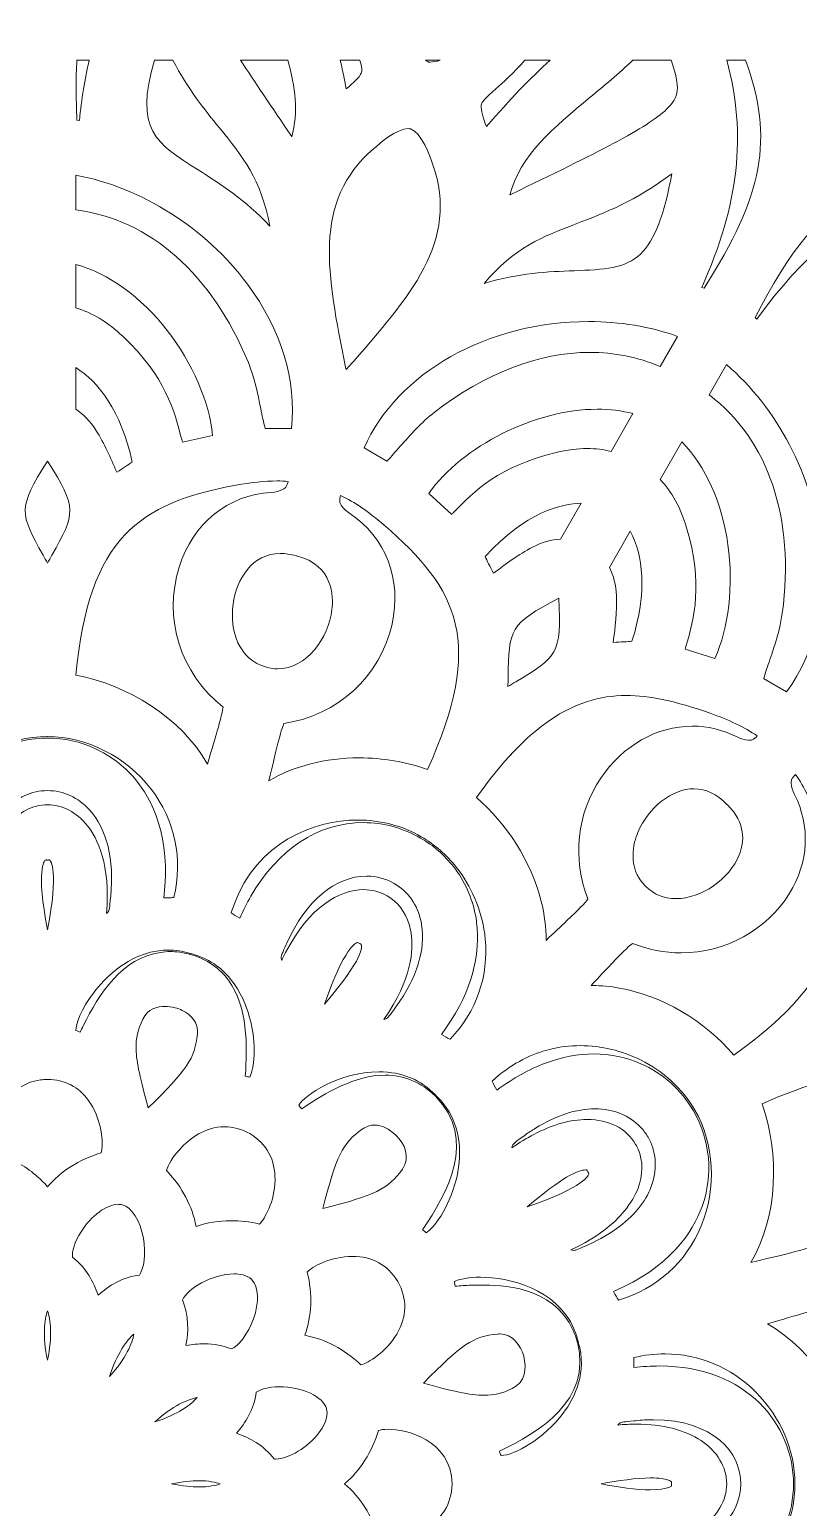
# Model space of a CAD drawing. Extents: x 80 to 1066, y -1043 to 43.
# Drawn here: x 906.6 to 986, y -303 to -150.4 of the extents above; entities that cross this region are included whole.
import ezdxf

# ---------------------------------------------------------------- set-up
doc = ezdxf.new("R2010")
doc.units = 0
doc.header["$MEASUREMENT"] = 0
doc.layers.add('Layer 1', color=7, linetype='Continuous', lineweight=0)

msp = doc.modelspace()

# ---------------------------------------------------------------- linework, layer by layer
at = {"layer": 'Layer 1'}
for points, knots in [([(1037.64, -94), (1037.64, -94), (1037.41, -92.59), (1037.41, -92.59), (1037.41, -92.59), (1036.56, -87.61), (1036.56, -87.61), (1036.56, -87.61), (1036.43, -86.88), (1036.43, -86.88), (1036.43, -86.88), (1035.02, -78.65), (1035.02, -78.65), (1035.02, -78.65), (1034.97, -78.35), (1034.97, -78.35), (1034.97, -78.35), (1034.37, -74.86), (1034.37, -74.86), (1034.37, -74.86), (1034.1, -73.29), (1034.1, -73.29), (1034.1, -73.29), (1034.1, -73.27), (1034.1, -73.27), (1034.1, -73.27), (1033.83, -71.7), (1033.83, -71.7), (1033.83, -71.7), (1031.07, -55.62), (1031.07, -55.62), (1031.07, -55.62), (938.54, -55.62), (938.54, -55.62), (931.26, -50.6), (929.44, -44.43), (929, -41.81), (928.95, -41.4), (928.9, -41.01), (928.85, -40.61), (928.85, -40.61), (928.85, -40.55), (928.85, -40.55), (928.7, -39.42), (928.54, -38.15), (928.68, -36.99), (929.2, -33.3), (930.32, -29.68), (932.12, -25.92), (932.89, -24.28), (933.68, -22.65), (934.46, -21.02), (935.26, -19.36), (936.06, -17.71), (936.85, -16.04), (943.64, -1.61), (944.02, 12.25), (937.97, 25.18), (934.38, 32.86), (928.56, 38.44), (920.67, 41.76), (920.67, 41.76), (918.1, 42.84), (918.1, 42.84), (918.1, 42.84), (918.14, 40.05), (918.14, 40.05), (918.16, 38.49), (919.03, 37.7), (919.5, 37.26), (919.56, 37.21), (919.62, 37.16), (919.67, 37.11), (929.55, 25.75), (932.25, 13), (927.93, -1.88), (926.79, -5.8), (925, -9.62), (923.29, -13.3), (922.3, -15.41), (921.28, -17.59), (920.37, -19.8), (917.8, -26.07), (915.23, -34.44), (918.1, -43.57), (919.66, -48.57), (922.19, -52.61), (925.63, -55.62), (925.63, -55.62), (891.38, -55.62), (891.38, -55.62), (891.38, -55.62), (890.22, -54.89), (890.22, -54.89), (890.17, -54.85), (890.12, -54.83), (890.07, -54.79), (889.67, -54.32), (889.17, -53.85), (888.48, -53.55), (881.42, -46.8), (879.8, -38.92), (883.53, -29.47), (884.24, -27.68), (884.9, -26.15), (885.55, -24.77), (886.2, -23.4), (886.86, -22.05), (887.54, -20.68), (889.59, -16.54), (891.7, -12.25), (893.01, -7.64), (897.39, 7.87), (895, 21.48), (885.89, 32.8), (882.56, 36.94), (878.42, 39.86), (872.87, 41.97), (872.87, 41.97), (870.86, 39.06), (870.86, 39.06), (873.72, 35.81), (875.98, 33.01), (877.75, 29.87), (884.21, 18.45), (884.48, 6.04), (878.57, -8.07), (877.77, -10), (876.87, -11.95), (875.99, -13.84), (873.82, -18.53), (871.58, -23.39), (870.43, -28.69), (868.13, -39.13), (871.24, -49.1), (878.6, -55.62), (878.6, -55.62), (779.85, -55.62), (779.85, -55.62), (779.85, -55.62), (776.82, -71.69), (776.82, -71.69), (776.82, -71.69), (776.53, -73.26), (776.53, -73.26), (776.53, -73.26), (776.52, -73.28), (776.52, -73.28), (776.52, -73.28), (776.23, -74.86), (776.23, -74.86), (776.23, -74.86), (775.47, -78.89), (775.47, -78.89), (775.47, -78.89), (775.31, -79.73), (775.31, -79.73), (775.31, -79.73), (775.17, -80.46), (775.17, -80.46), (775.17, -80.46), (775.14, -80.6), (775.14, -80.6), (775.14, -80.6), (774, -86.68), (774, -86.68), (774, -86.68), (773.71, -88.25), (773.71, -88.25), (773.71, -88.25), (773.03, -91.84), (773.03, -91.84), (773.03, -91.84), (772.73, -93.41), (772.73, -93.41), (772.73, -93.41), (772.73, -93.43), (772.73, -93.43), (772.73, -93.43), (772.62, -94), (772.62, -94), (772.62, -94), (744.87, -94), (744.87, -94), (744.87, -94), (744.87, -153.55), (744.87, -153.55), (744.87, -153.55), (770.08, -153.55), (770.08, -153.55), (770.08, -153.55), (782.66, -292.7), (782.66, -292.7), (782.66, -292.7), (788.84, -361.13), (788.84, -361.13), (788.84, -361.13), (799.67, -480.93), (799.67, -480.93), (799.67, -480.93), (1009.41, -480.93), (1009.41, -480.93), (1009.41, -480.93), (1020.46, -361.13), (1020.46, -361.13), (1020.46, -361.13), (1020.47, -361.13), (1020.47, -361.13), (1020.47, -361.13), (1029.65, -261.88), (1029.65, -261.88), (1029.65, -261.88), (1031.75, -239.09), (1031.75, -239.09), (1031.75, -239.09), (1039.64, -153.55), (1039.64, -153.55), (1039.64, -153.55), (1065.95, -153.55), (1065.95, -153.55), (1065.95, -153.55), (1065.95, -94), (1065.95, -94), (1065.95, -94), (1037.64, -94), (1037.64, -94)], [0, 0, 0, 0, 1, 1, 1, 2, 2, 2, 3, 3, 3, 4, 4, 4, 5, 5, 5, 6, 6, 6, 7, 7, 7, 8, 8, 8, 9, 9, 9, 10, 10, 10, 11, 11, 11, 12, 12, 12, 13, 13, 13, 14, 14, 14, 15, 15, 15, 16, 16, 16, 17, 17, 17, 18, 18, 18, 19, 19, 19, 20, 20, 20, 21, 21, 21, 22, 22, 22, 23, 23, 23, 24, 24, 24, 25, 25, 25, 26, 26, 26, 27, 27, 27, 28, 28, 28, 29, 29, 29, 30, 30, 30, 31, 31, 31, 32, 32, 32, 33, 33, 33, 34, 34, 34, 35, 35, 35, 36, 36, 36, 37, 37, 37, 38, 38, 38, 39, 39, 39, 40, 40, 40, 41, 41, 41, 42, 42, 42, 43, 43, 43, 44, 44, 44, 45, 45, 45, 46, 46, 46, 47, 47, 47, 48, 48, 48, 49, 49, 49, 50, 50, 50, 51, 51, 51, 52, 52, 52, 53, 53, 53, 54, 54, 54, 55, 55, 55, 56, 56, 56, 57, 57, 57, 58, 58, 58, 59, 59, 59, 60, 60, 60, 61, 61, 61, 62, 62, 62, 63, 63, 63, 64, 64, 64, 65, 65, 65, 66, 66, 66, 67, 67, 67, 68, 68, 68, 69, 69, 69, 70, 70, 70, 71, 71, 71, 72, 72, 72, 73, 73, 73, 74, 74, 74, 75, 75, 75, 75]), ([(911.53, -153.55), (911.53, -153.55), (912.8, -153.55), (912.8, -153.55), (912.34, -155.49), (912.01, -157.55), (911.79, -159.79), (911.79, -159.79), (911.54, -159.73), (911.54, -159.73), (911.43, -157.37), (911.42, -155.36), (911.53, -153.55)], [0, 0, 0, 0, 1, 1, 1, 2, 2, 2, 3, 3, 3, 4, 4, 4, 4]), ([(926.25, -160.54), (928.61, -163.44), (930.6, -165.88), (931.44, -170.68), (928.93, -167.96), (926.3, -166.31), (924.06, -164.89), (919.71, -162.15), (917.42, -160.71), (919.54, -153.55), (919.54, -153.55), (921.45, -153.55), (921.45, -153.55), (923, -156.54), (924.72, -158.66), (926.25, -160.54)], [0, 0, 0, 0, 1, 1, 1, 2, 2, 2, 3, 3, 3, 4, 4, 4, 5, 5, 5, 5]), ([(933.31, -153.55), (934.11, -156.35), (934.43, -158.88), (933.72, -161.45), (933.72, -161.45), (933.71, -161.43), (933.71, -161.43), (931.63, -158.36), (929.86, -155.74), (928.44, -153.55), (928.44, -153.55), (933.31, -153.55), (933.31, -153.55)], [0, 0, 0, 0, 1, 1, 1, 2, 2, 2, 3, 3, 3, 4, 4, 4, 4]), ([(940.75, -153.55), (940.97, -154.25), (941.01, -154.61), (940.89, -154.9), (940.69, -155.34), (940.08, -155.92), (939.34, -156.51), (939.15, -155.51), (938.95, -154.52), (938.73, -153.55), (938.73, -153.55), (940.75, -153.55), (940.75, -153.55)], [0, 0, 0, 0, 1, 1, 1, 2, 2, 2, 3, 3, 3, 4, 4, 4, 4]), ([(948.02, -153.74), (947.96, -153.74), (947.9, -153.74), (947.85, -153.74), (947.74, -153.69), (947.64, -153.63), (947.54, -153.55), (947.54, -153.55), (949.04, -153.55), (949.04, -153.55), (948.67, -153.68), (948.33, -153.74), (948.02, -153.74)], [0, 0, 0, 0, 1, 1, 1, 2, 2, 2, 3, 3, 3, 4, 4, 4, 4]), ([(953.83, -160.4), (953.48, -159.51), (953.24, -158.71), (953.29, -158.22), (953.34, -157.8), (953.72, -157.44), (954.78, -156.52), (955.57, -155.82), (956.62, -154.91), (957.8, -153.55), (957.8, -153.55), (960.39, -153.55), (960.39, -153.55), (958.43, -155.36), (956.26, -157.56), (953.83, -160.4)], [0, 0, 0, 0, 1, 1, 1, 2, 2, 2, 3, 3, 3, 4, 4, 4, 5, 5, 5, 5]), ([(972.43, -158.61), (970.36, -160.6), (965.36, -163.04), (956.28, -167.45), (956.28, -167.45), (956.24, -167.47), (956.24, -167.47), (957.33, -163.32), (960.72, -160.53), (964.55, -157.37), (966, -156.18), (967.5, -154.93), (968.95, -153.55), (968.95, -153.55), (972.89, -153.55), (972.89, -153.55), (973.89, -156.43), (973.75, -157.34), (972.43, -158.61)], [0, 0, 0, 0, 1, 1, 1, 2, 2, 2, 3, 3, 3, 4, 4, 4, 5, 5, 5, 6, 6, 6, 6]), ([(976.29, -177.08), (976.29, -177.08), (976.05, -177.01), (976.05, -177.01), (979.9, -168.48), (980.71, -161.27), (978.65, -153.55), (978.65, -153.55), (980.59, -153.55), (980.59, -153.55), (983.51, -161.7), (982.44, -167.49), (976.29, -177.08)], [0, 0, 0, 0, 1, 1, 1, 2, 2, 2, 3, 3, 3, 4, 4, 4, 4]), ([(939.52, -185.3), (939.46, -185.37), (939.4, -185.44), (939.33, -185.51), (939.32, -185.42), (939.29, -185.33), (939.28, -185.25), (937.35, -175.69), (935.83, -168.15), (942.16, -162.7), (942.82, -162.13), (944.57, -160.62), (945.74, -160.62), (945.84, -160.62), (945.93, -160.64), (945.98, -160.65), (947.1, -160.96), (948, -163.5), (948.29, -164.34), (951.05, -172.23), (945.96, -177.99), (939.52, -185.3)], [0, 0, 0, 0, 1, 1, 1, 2, 2, 2, 3, 3, 3, 4, 4, 4, 5, 5, 5, 6, 6, 6, 7, 7, 7, 7]), ([(1032.23, -164.86), (1032.23, -164.86), (1032.13, -164.86), (1032.13, -164.86), (1032.09, -164.86), (1032.06, -164.85), (1032.03, -164.85), (1032.03, -164.85), (1030.09, -164.8), (1030.09, -164.8), (1025.9, -164.7), (1021.94, -164.59), (1018.37, -164.59), (1001.34, -164.59), (991.3, -166.99), (981.75, -180.3), (981.75, -180.3), (981.57, -180.13), (981.57, -180.13), (988.65, -166.35), (994.22, -163.7), (1014.56, -163.7), (1019.02, -163.7), (1024.18, -163.83), (1030.15, -163.97), (1030.15, -163.97), (1032.21, -164.02), (1032.21, -164.02), (1032.21, -164.02), (1032.31, -164.03), (1032.31, -164.03), (1032.31, -164.03), (1032.23, -164.86), (1032.23, -164.86)], [0, 0, 0, 0, 1, 1, 1, 2, 2, 2, 3, 3, 3, 4, 4, 4, 5, 5, 5, 6, 6, 6, 7, 7, 7, 8, 8, 8, 9, 9, 9, 10, 10, 10, 11, 11, 11, 11]), ([(929.15, -176.69), (932.65, -181.42), (934.23, -186.66), (933.69, -191.58), (933.69, -191.58), (930.96, -191.58), (930.96, -191.58), (930.96, -191.58), (930.96, -191.57), (930.96, -191.56), (930.79, -190.91), (930.66, -190.26), (930.52, -189.55), (930.21, -187.98), (929.88, -186.35), (929.24, -184.79), (925.49, -175.63), (919.05, -169.96), (911.41, -169.01), (911.41, -169.01), (911.41, -165.42), (911.41, -165.42), (918.18, -166.68), (924.84, -170.88), (929.15, -176.69)], [0, 0, 0, 0, 1, 1, 1, 2, 2, 2, 3, 3, 3, 4, 4, 4, 5, 5, 5, 6, 6, 6, 7, 7, 7, 8, 8, 8, 8]), ([(972.96, -165.27), (972.23, -169.48), (971.18, -172.15), (969.75, -173.55), (968.16, -175.09), (965.94, -175.18), (962.87, -175.29), (960.22, -175.4), (957.13, -175.52), (953.59, -176.61), (956.71, -172.88), (959.65, -171.76), (963.14, -170.43), (966.04, -169.32), (969.24, -168.1), (972.96, -165.27)], [0, 0, 0, 0, 1, 1, 1, 2, 2, 2, 3, 3, 3, 4, 4, 4, 5, 5, 5, 5]), ([(911.41, -179.13), (911.41, -179.13), (911.41, -174.64), (911.41, -174.64), (914.79, -175.58), (918.15, -177.99), (920.86, -181.46), (923.47, -184.82), (925.2, -188.85), (925.55, -192.31), (925.55, -192.31), (922.42, -193), (922.42, -193), (922.4, -192.91), (922.38, -192.83), (922.35, -192.74), (921.59, -189.72), (920.71, -186.29), (916.27, -182.07), (914.71, -180.59), (913.11, -179.62), (911.41, -179.13)], [0, 0, 0, 0, 1, 1, 1, 2, 2, 2, 3, 3, 3, 4, 4, 4, 5, 5, 5, 6, 6, 6, 7, 7, 7, 7]), ([(964.39, -180.54), (967.59, -180.54), (970.72, -181.07), (973.56, -182.08), (973.56, -182.08), (971.76, -185.18), (971.76, -185.18), (969.47, -184.22), (967.03, -183.73), (964.47, -183.73), (959.23, -183.73), (953.68, -185.87), (948.44, -189.93), (947.09, -190.97), (945.99, -192.22), (944.92, -193.43), (944.46, -193.96), (944.02, -194.47), (943.57, -194.94), (943.56, -194.95), (943.55, -194.95), (943.55, -194.96), (943.55, -194.96), (941.19, -193.59), (941.19, -193.59), (944.6, -185.85), (953.92, -180.54), (964.39, -180.54)], [0, 0, 0, 0, 1, 1, 1, 2, 2, 2, 3, 3, 3, 4, 4, 4, 5, 5, 5, 6, 6, 6, 7, 7, 7, 8, 8, 8, 9, 9, 9, 9]), ([(917.25, -195.05), (916.89, -195.31), (916.31, -195.67), (915.64, -196.11), (915.02, -194.65), (914.38, -193.15), (913.5, -191.77), (912.92, -190.85), (912.21, -190.12), (911.41, -189.59), (911.41, -189.59), (911.41, -185.3), (911.41, -185.3), (913.74, -186.72), (916.11, -189.79), (917.25, -195.05)], [0, 0, 0, 0, 1, 1, 1, 2, 2, 2, 3, 3, 3, 4, 4, 4, 5, 5, 5, 5]), ([(988.33, -203.63), (989, -209.46), (987.75, -214.78), (984.82, -218.78), (984.82, -218.78), (982.45, -217.42), (982.45, -217.42), (982.46, -217.41), (982.46, -217.41), (982.46, -217.4), (982.65, -216.76), (982.86, -216.13), (983.09, -215.46), (983.61, -213.93), (984.14, -212.35), (984.37, -210.67), (985.69, -200.87), (982.95, -192.75), (976.81, -188.1), (976.81, -188.1), (978.61, -184.99), (978.61, -184.99), (983.84, -189.46), (987.51, -196.44), (988.33, -203.63)], [0, 0, 0, 0, 1, 1, 1, 2, 2, 2, 3, 3, 3, 4, 4, 4, 5, 5, 5, 6, 6, 6, 7, 7, 7, 8, 8, 8, 8]), ([(961.03, -194.07), (955.08, -195.5), (952.61, -198.03), (950.43, -200.26), (950.37, -200.33), (950.3, -200.38), (950.24, -200.46), (950.24, -200.46), (947.87, -198.29), (947.87, -198.29), (951.35, -193.41), (958.84, -189.6), (965.25, -189.6), (966.55, -189.6), (967.8, -189.75), (968.95, -190.05), (968.95, -190.05), (966.7, -193.95), (966.7, -193.95), (965.91, -193.75), (965.09, -193.66), (964.23, -193.66), (963.23, -193.66), (962.15, -193.79), (961.03, -194.07)], [0, 0, 0, 0, 1, 1, 1, 2, 2, 2, 3, 3, 3, 4, 4, 4, 5, 5, 5, 6, 6, 6, 7, 7, 7, 8, 8, 8, 8]), ([(977.41, -215.34), (977.41, -215.34), (974.35, -214.38), (974.35, -214.38), (974.38, -214.29), (974.4, -214.2), (974.43, -214.11), (975.27, -211.11), (976.23, -207.71), (974.49, -201.84), (973.88, -199.77), (972.97, -198.13), (971.75, -196.86), (971.75, -196.86), (974, -192.97), (974, -192.97), (976.45, -195.48), (978.16, -199.24), (978.76, -203.6), (979.36, -207.82), (978.84, -212.18), (977.41, -215.34)], [0, 0, 0, 0, 1, 1, 1, 2, 2, 2, 3, 3, 3, 4, 4, 4, 5, 5, 5, 6, 6, 6, 7, 7, 7, 7]), ([(908.49, -194.96), (911.63, -199.87), (911.36, -200.33), (908.95, -204.68), (908.81, -204.94), (908.65, -205.22), (908.49, -205.5), (908.34, -205.22), (908.19, -204.94), (908.04, -204.68), (905.63, -200.33), (905.38, -199.87), (908.49, -194.96)], [0, 0, 0, 0, 1, 1, 1, 2, 2, 2, 3, 3, 3, 4, 4, 4, 4]), ([(927.94, -197.45), (929.53, -197.15), (930.93, -197.01), (932.21, -197.01), (932.6, -197.01), (932.97, -197.02), (933.34, -197.05), (933.29, -197.27), (933.21, -197.48), (933.1, -197.64), (933.07, -197.7), (932.99, -197.78), (932.77, -197.89), (932.45, -198.06), (932.05, -198.16), (931.59, -198.19), (927.14, -198.44), (923.5, -201.4), (922.09, -205.9), (920.43, -211.21), (922.21, -216.87), (926.63, -220.37), (926.56, -221.09), (925.93, -223.2), (925.01, -226.25), (922.3, -221.44), (916.75, -218.06), (911.41, -217.07), (912.81, -202.81), (917.94, -199.32), (927.94, -197.45)], [0, 0, 0, 0, 1, 1, 1, 2, 2, 2, 3, 3, 3, 4, 4, 4, 5, 5, 5, 6, 6, 6, 7, 7, 7, 8, 8, 8, 9, 9, 9, 10, 10, 10, 10]), ([(939.7, -200.36), (939.32, -200.11), (939.02, -199.82), (938.83, -199.51), (938.68, -199.28), (938.67, -199.17), (938.67, -199.13), (938.65, -198.94), (938.69, -198.72), (938.76, -198.5), (940.2, -199.2), (941.65, -200.19), (943.23, -201.54), (950.96, -208.18), (953.66, -213.75), (947.74, -226.8), (945.54, -226.02), (943.12, -225.61), (940.67, -225.61), (937.17, -225.61), (933.94, -226.45), (931.36, -227.98), (932.09, -224.86), (932.6, -222.72), (932.91, -222.05), (938.48, -221.23), (942.86, -217.21), (944.07, -211.79), (945.1, -207.18), (943.43, -202.8), (939.7, -200.36)], [0, 0, 0, 0, 1, 1, 1, 2, 2, 2, 3, 3, 3, 4, 4, 4, 5, 5, 5, 6, 6, 6, 7, 7, 7, 8, 8, 8, 9, 9, 9, 10, 10, 10, 10]), ([(958.58, -203.85), (957.12, -204.61), (955.82, -205.58), (954.56, -206.54), (954.18, -205.82), (953.87, -205.21), (953.69, -204.82), (957.89, -200.19), (961.61, -199.35), (963.61, -199.3), (963.61, -199.3), (961.47, -203.01), (961.47, -203.01), (960.52, -203.06), (959.54, -203.34), (958.58, -203.85)], [0, 0, 0, 0, 1, 1, 1, 2, 2, 2, 3, 3, 3, 4, 4, 4, 5, 5, 5, 5]), ([(967.24, -208.85), (967.2, -207.77), (966.95, -206.78), (966.53, -205.93), (966.53, -205.93), (968.67, -202.21), (968.67, -202.21), (969.98, -204.6), (970.49, -208.45), (968.85, -213.57), (968.41, -213.61), (967.73, -213.64), (966.92, -213.68), (967.12, -212.11), (967.31, -210.49), (967.24, -208.85)], [0, 0, 0, 0, 1, 1, 1, 2, 2, 2, 3, 3, 3, 4, 4, 4, 5, 5, 5, 5]), ([(934.16, -204.74), (934.16, -204.74), (934.21, -204.74), (934.21, -204.74), (938.01, -205.71), (938.04, -208.95), (937.87, -210.29), (937.51, -213.24), (935.26, -216.41), (932.26, -216.41), (931.88, -216.41), (931.48, -216.35), (931.1, -216.25), (928.22, -215.48), (927.3, -212.43), (927.66, -209.75), (928.01, -207.13), (929.65, -204.5), (932.53, -204.5), (933.05, -204.5), (933.59, -204.57), (934.16, -204.74)], [0, 0, 0, 0, 1, 1, 1, 2, 2, 2, 3, 3, 3, 4, 4, 4, 5, 5, 5, 6, 6, 6, 7, 7, 7, 7]), ([(956.85, -217.76), (956.59, -217.91), (956.32, -218.07), (956.04, -218.25), (956.05, -217.92), (956.05, -217.6), (956.06, -217.3), (956.14, -212.33), (956.16, -211.8), (961.31, -209.11), (961.57, -214.92), (961.11, -215.2), (956.85, -217.76)], [0, 0, 0, 0, 1, 1, 1, 2, 2, 2, 3, 3, 3, 4, 4, 4, 4]), ([(981.28, -223.74), (981.25, -223.75), (981.17, -223.79), (980.96, -223.79), (980.96, -223.79), (980.87, -223.79), (980.87, -223.79), (980.5, -223.77), (980.11, -223.66), (979.7, -223.45), (978.22, -222.71), (976.67, -222.33), (975.08, -222.33), (971.43, -222.33), (967.9, -224.34), (965.63, -227.69), (963.16, -231.36), (962.66, -236.02), (964.31, -240.18), (964.04, -240.57), (963.28, -241.34), (962.14, -242.42), (961.52, -243.01), (960.79, -243.69), (959.98, -244.46), (959.99, -243.12), (959.81, -241.77), (959.48, -240.44), (958.45, -236.3), (955.91, -232.39), (952.78, -229.71), (958.07, -222.34), (962.74, -219.17), (968.25, -219.17), (970.67, -219.17), (973.33, -219.74), (976.91, -220.99), (978.87, -221.68), (980.45, -222.44), (981.78, -223.34), (981.63, -223.51), (981.46, -223.66), (981.28, -223.74)], [0, 0, 0, 0, 1, 1, 1, 2, 2, 2, 3, 3, 3, 4, 4, 4, 5, 5, 5, 6, 6, 6, 7, 7, 7, 8, 8, 8, 9, 9, 9, 10, 10, 10, 11, 11, 11, 12, 12, 12, 13, 13, 13, 14, 14, 14, 14]), ([(908.49, -223.41), (908.49, -223.41), (908.52, -223.41), (908.52, -223.41), (912.53, -223.41), (916.62, -225.49), (919.19, -228.83), (921.67, -232.05), (922.5, -236.02), (921.54, -240.04), (921.4, -240.05), (921.17, -240.06), (920.85, -240.06), (920.74, -240.06), (920.62, -240.06), (920.51, -240.06), (921.27, -233.77), (919.32, -229.9), (917.48, -227.72), (916.36, -226.4), (914.98, -225.37), (913.44, -224.66), (911.92, -223.95), (910.23, -223.57), (908.49, -223.56), (905.03, -223.57), (901.75, -225.08), (899.53, -227.72), (897.69, -229.89), (895.73, -233.76), (896.49, -240.06), (896.37, -240.06), (896.25, -240.06), (896.15, -240.06), (895.82, -240.06), (895.6, -240.05), (895.44, -240.04), (894.5, -236.02), (895.33, -232.05), (897.8, -228.83), (900.37, -225.49), (904.46, -223.41), (908.49, -223.41)], [0, 0, 0, 0, 1, 1, 1, 2, 2, 2, 3, 3, 3, 4, 4, 4, 5, 5, 5, 6, 6, 6, 7, 7, 7, 8, 8, 8, 9, 9, 9, 10, 10, 10, 11, 11, 11, 12, 12, 12, 13, 13, 13, 14, 14, 14, 14]), ([(985.64, -229.4), (985.43, -228.98), (985.32, -228.59), (985.3, -228.22), (985.29, -227.94), (985.34, -227.84), (985.35, -227.8), (985.44, -227.64), (985.58, -227.47), (985.75, -227.31), (986.65, -228.64), (987.41, -230.23), (988.1, -232.19), (991.48, -241.78), (991.03, -247.97), (979.38, -256.31), (976.33, -252.73), (971.93, -250.17), (967.54, -249.38), (966.61, -249.21), (965.68, -249.13), (964.76, -249.13), (964.76, -249.13), (964.62, -249.13), (964.62, -249.13), (965.26, -248.45), (965.84, -247.83), (966.36, -247.28), (967.61, -245.97), (968.48, -245.07), (968.91, -244.78), (970.53, -245.42), (972.22, -245.75), (973.92, -245.75), (978.49, -245.75), (982.79, -243.39), (985.12, -239.6), (987.1, -236.39), (987.29, -232.67), (985.64, -229.4)], [0, 0, 0, 0, 1, 1, 1, 2, 2, 2, 3, 3, 3, 4, 4, 4, 5, 5, 5, 6, 6, 6, 7, 7, 7, 8, 8, 8, 9, 9, 9, 10, 10, 10, 11, 11, 11, 12, 12, 12, 13, 13, 13, 13]), ([(969.46, -233.31), (970.55, -230.7), (972.99, -228.8), (975.25, -228.8), (976.48, -228.8), (977.62, -229.35), (978.65, -230.41), (978.65, -230.41), (978.68, -230.44), (978.68, -230.44), (980.66, -232.36), (980.45, -234.32), (979.93, -235.62), (978.9, -238.16), (976.03, -240.14), (973.39, -240.14), (972.16, -240.14), (971.1, -239.71), (970.24, -238.85), (968.28, -236.88), (969.04, -234.32), (969.46, -233.31)], [0, 0, 0, 0, 1, 1, 1, 2, 2, 2, 3, 3, 3, 4, 4, 4, 5, 5, 5, 6, 6, 6, 7, 7, 7, 7]), ([(915.03, -239.88), (915.03, -239.88), (915.01, -240.05), (915.01, -240.05), (914.92, -241.02), (914.87, -241.38), (914.74, -241.54), (914.7, -241.58), (914.64, -241.64), (914.58, -241.7), (915.05, -236.63), (913.62, -233.88), (912.6, -232.59), (911.5, -231.21), (910.04, -230.46), (908.5, -230.46), (908.5, -230.46), (908.49, -230.46), (908.49, -230.46), (906.95, -230.46), (905.49, -231.21), (904.4, -232.59), (903.37, -233.88), (901.94, -236.63), (902.42, -241.7), (902.35, -241.64), (902.29, -241.58), (902.25, -241.53), (902.12, -241.37), (902.07, -241.02), (901.98, -240.04), (901.98, -240.04), (901.97, -239.88), (901.97, -239.88), (901.59, -236.12), (902.36, -232.97), (904.14, -231), (905.31, -229.7), (906.86, -228.99), (908.49, -228.99), (910.14, -228.99), (911.68, -229.7), (912.85, -231), (914.63, -232.97), (915.4, -236.12), (915.03, -239.88)], [0, 0, 0, 0, 1, 1, 1, 2, 2, 2, 3, 3, 3, 4, 4, 4, 5, 5, 5, 6, 6, 6, 7, 7, 7, 8, 8, 8, 9, 9, 9, 10, 10, 10, 11, 11, 11, 12, 12, 12, 13, 13, 13, 14, 14, 14, 15, 15, 15, 15]), ([(950.07, -254.68), (949.83, -254.57), (949.51, -254.38), (949.17, -254.18), (952.17, -250.17), (952.96, -246.63), (952.9, -243.94), (952.89, -243.22), (952.81, -242.56), (952.71, -241.97), (952.37, -240.08), (951.57, -238.32), (950.41, -236.84), (949.49, -235.66), (948.34, -234.65), (947.01, -233.89), (945.22, -232.85), (943.18, -232.3), (941.13, -232.3), (936.43, -232.3), (932.26, -235.08), (929.49, -239.9), (929.49, -239.9), (929.49, -239.9), (929.49, -239.9), (929.09, -240.61), (928.71, -241.36), (928.36, -242.17), (928.01, -241.97), (927.69, -241.78), (927.47, -241.63), (927.56, -241.33), (927.66, -241.04), (927.76, -240.75), (927.76, -240.75), (927.76, -240.74), (927.76, -240.74), (930.12, -234.35), (935.98, -232.03), (940.51, -232.03), (942.87, -232.03), (945.15, -232.62), (947.09, -233.75), (948.47, -234.54), (949.69, -235.63), (950.71, -236.9), (951.48, -237.88), (952.13, -238.96), (952.62, -240.12), (953.12, -241.28), (953.47, -242.51), (953.64, -243.78), (953.66, -243.95), (953.68, -244.11), (953.7, -244.28), (953.7, -244.28), (953.7, -244.29), (953.7, -244.29), (954.07, -248.13), (952.8, -251.79), (950.07, -254.68)], [0, 0, 0, 0, 1, 1, 1, 2, 2, 2, 3, 3, 3, 4, 4, 4, 5, 5, 5, 6, 6, 6, 7, 7, 7, 8, 8, 8, 9, 9, 9, 10, 10, 10, 11, 11, 11, 12, 12, 12, 13, 13, 13, 14, 14, 14, 15, 15, 15, 16, 16, 16, 17, 17, 17, 18, 18, 18, 19, 19, 19, 20, 20, 20, 20]), ([(908.49, -243.38), (907.3, -237.15), (908.16, -236.25), (908.27, -236.17), (908.27, -236.17), (908.3, -236.15), (908.35, -236.15), (908.37, -236.15), (908.39, -236.16), (908.41, -236.16), (908.41, -236.16), (908.59, -236.16), (908.59, -236.16), (908.6, -236.16), (908.62, -236.15), (908.64, -236.15), (908.68, -236.15), (908.71, -236.16), (908.71, -236.16), (908.84, -236.26), (909.68, -237.2), (908.49, -243.38)], [0, 0, 0, 0, 1, 1, 1, 2, 2, 2, 3, 3, 3, 4, 4, 4, 5, 5, 5, 6, 6, 6, 7, 7, 7, 7]), ([(944.51, -251.28), (944.51, -251.28), (944.41, -251.41), (944.41, -251.41), (943.84, -252.21), (943.63, -252.49), (943.44, -252.57), (943.37, -252.6), (943.3, -252.61), (943.22, -252.63), (946.15, -248.48), (946.29, -245.38), (946.05, -243.75), (946, -243.43), (945.93, -243.12), (945.85, -242.83), (945.44, -241.52), (944.66, -240.48), (943.57, -239.85), (942.84, -239.44), (942.01, -239.22), (941.14, -239.22), (938.67, -239.22), (935.5, -241.01), (933.08, -245.72), (932.95, -245.99), (932.81, -246.26), (932.68, -246.55), (932.65, -246.47), (932.63, -246.39), (932.62, -246.33), (932.61, -246.23), (932.63, -246.1), (932.71, -245.88), (932.71, -245.88), (932.71, -245.88), (932.71, -245.88), (932.79, -245.66), (932.93, -245.35), (933.13, -244.9), (933.13, -244.9), (933.2, -244.75), (933.2, -244.75), (935.18, -240.36), (938.19, -237.83), (941.46, -237.83), (942.46, -237.83), (943.45, -238.09), (944.3, -238.58), (945.72, -239.4), (946.7, -240.8), (947.07, -242.5), (947.09, -242.61), (947.12, -242.73), (947.13, -242.84), (947.55, -245.37), (946.63, -248.35), (944.51, -251.28)], [0, 0, 0, 0, 1, 1, 1, 2, 2, 2, 3, 3, 3, 4, 4, 4, 5, 5, 5, 6, 6, 6, 7, 7, 7, 8, 8, 8, 9, 9, 9, 10, 10, 10, 11, 11, 11, 12, 12, 12, 13, 13, 13, 14, 14, 14, 15, 15, 15, 16, 16, 16, 17, 17, 17, 18, 18, 18, 19, 19, 19, 19]), ([(929.39, -258.58), (929.23, -258.55), (929.08, -258.53), (928.92, -258.5), (929.14, -255.34), (929.18, -251.32), (927.18, -248.58), (926.3, -247.37), (925.02, -246.41), (923.18, -245.89), (923.18, -245.89), (923.13, -245.88), (923.13, -245.88), (922.47, -245.71), (921.81, -245.62), (921.18, -245.62), (920.83, -245.62), (920.49, -245.65), (920.17, -245.7), (920.17, -245.7), (920.16, -245.7), (920.16, -245.7), (916.21, -246.25), (913.83, -249.98), (912.19, -253.27), (912.18, -253.28), (912.18, -253.29), (912.18, -253.29), (912.07, -253.51), (911.96, -253.72), (911.86, -253.93), (911.8, -253.91), (911.74, -253.89), (911.68, -253.87), (911.59, -253.83), (911.5, -253.79), (911.41, -253.76), (911.43, -253.14), (911.93, -251.59), (913.3, -249.81), (914.26, -248.56), (916.82, -245.74), (920.43, -245.48), (920.43, -245.48), (920.44, -245.48), (920.44, -245.48), (920.61, -245.47), (920.79, -245.46), (920.97, -245.46), (921.68, -245.46), (922.42, -245.57), (923.13, -245.78), (923.13, -245.78), (923.18, -245.8), (923.18, -245.8), (923.18, -245.8), (923.22, -245.81), (923.22, -245.81), (925.11, -246.26), (926.45, -247.28), (927.4, -248.46), (928.46, -249.76), (929.03, -251.24), (929.33, -252.31), (930.19, -255.3), (929.79, -257.84), (929.39, -258.58)], [0, 0, 0, 0, 1, 1, 1, 2, 2, 2, 3, 3, 3, 4, 4, 4, 5, 5, 5, 6, 6, 6, 7, 7, 7, 8, 8, 8, 9, 9, 9, 10, 10, 10, 11, 11, 11, 12, 12, 12, 13, 13, 13, 14, 14, 14, 15, 15, 15, 16, 16, 16, 17, 17, 17, 18, 18, 18, 19, 19, 19, 20, 20, 20, 21, 21, 21, 22, 22, 22, 22]), ([(937.1, -251.05), (939.15, -245.14), (940.35, -244.71), (940.52, -244.68), (940.54, -244.69), (940.58, -244.7), (940.64, -244.74), (940.64, -244.74), (940.71, -244.79), (940.71, -244.79), (940.71, -244.79), (940.8, -244.83), (940.8, -244.83), (940.86, -244.87), (940.9, -244.9), (940.9, -244.9), (940.96, -245.03), (941.25, -246.24), (937.1, -251.05)], [0, 0, 0, 0, 1, 1, 1, 2, 2, 2, 3, 3, 3, 4, 4, 4, 5, 5, 5, 6, 6, 6, 6]), ([(917.64, -255.71), (917.61, -254.55), (917.84, -253.67), (918.33, -252.61), (918.84, -251.51), (919.85, -251.28), (920.62, -251.28), (920.96, -251.28), (921.32, -251.33), (921.67, -251.42), (921.92, -251.49), (922.17, -251.58), (922.41, -251.7), (923.32, -252.14), (924.08, -252.94), (923.97, -254.12), (923.74, -256.66), (922.89, -257.84), (918.9, -261.77), (918.09, -258.84), (917.68, -257.07), (917.64, -255.71)], [0, 0, 0, 0, 1, 1, 1, 2, 2, 2, 3, 3, 3, 4, 4, 4, 5, 5, 5, 6, 6, 6, 7, 7, 7, 7]), ([(967.46, -281.62), (967.31, -281.4), (967.12, -281.08), (966.93, -280.73), (972.75, -278.24), (975.13, -274.61), (976.09, -271.93), (977.27, -268.68), (976.94, -265.09), (975.21, -262.08), (973.92, -259.86), (972.02, -258.18), (969.78, -257.2), (968.29, -256.54), (966.64, -256.19), (964.93, -256.19), (963.28, -256.19), (961.6, -256.51), (959.92, -257.14), (958.24, -257.77), (956.56, -258.7), (954.91, -259.93), (954.71, -259.58), (954.53, -259.26), (954.41, -259.01), (956.26, -257.28), (958.2, -256.32), (959.97, -255.82), (961.28, -255.45), (962.49, -255.33), (963.52, -255.33), (965.7, -255.33), (967.83, -255.86), (969.73, -256.81), (972.08, -257.97), (974.06, -259.77), (975.35, -262), (977.35, -265.48), (977.61, -270.06), (976, -273.96), (974.44, -277.72), (971.43, -280.43), (967.46, -281.62)], [0, 0, 0, 0, 1, 1, 1, 2, 2, 2, 3, 3, 3, 4, 4, 4, 5, 5, 5, 6, 6, 6, 7, 7, 7, 8, 8, 8, 9, 9, 9, 10, 10, 10, 11, 11, 11, 12, 12, 12, 13, 13, 13, 14, 14, 14, 14]), ([(908.49, -269.91), (908.12, -269.47), (907.72, -269.07), (907.28, -268.7), (906.14, -267.73), (904.76, -266.99), (903.18, -266.49), (903.1, -266.46), (903.04, -266.44), (902.97, -266.42), (902.75, -265.68), (902.78, -263.59), (903.84, -261.67), (904.74, -260.05), (906.06, -259.11), (907.78, -258.88), (908.01, -258.85), (908.25, -258.82), (908.49, -258.82), (910.3, -258.86), (911.71, -259.59), (912.72, -260.99), (912.88, -261.21), (913.02, -261.43), (913.16, -261.67), (914.22, -263.59), (914.25, -265.68), (914.03, -266.42), (911.74, -267.11), (909.9, -268.27), (908.49, -269.91)], [0, 0, 0, 0, 1, 1, 1, 2, 2, 2, 3, 3, 3, 4, 4, 4, 5, 5, 5, 6, 6, 6, 7, 7, 7, 8, 8, 8, 9, 9, 9, 10, 10, 10, 10]), ([(948.56, -260.56), (948.56, -260.56), (948.53, -260.53), (948.53, -260.53), (947.06, -259.1), (945.33, -258.38), (943.36, -258.38), (940.25, -258.38), (937.19, -260.2), (934.75, -261.87), (934.64, -261.74), (934.53, -261.61), (934.44, -261.49), (935.04, -260.45), (938.58, -258.04), (942.73, -258.04), (945.11, -258.04), (947.07, -258.85), (948.58, -260.45), (948.58, -260.45), (948.64, -260.51), (948.64, -260.51), (951.61, -263.32), (951.2, -267.16), (950.69, -269.2), (949.93, -272.22), (948.32, -274.22), (947.6, -274.65), (947.47, -274.55), (947.35, -274.46), (947.23, -274.35), (949.79, -270.57), (952.91, -265.04), (948.56, -260.56)], [0, 0, 0, 0, 1, 1, 1, 2, 2, 2, 3, 3, 3, 4, 4, 4, 5, 5, 5, 6, 6, 6, 7, 7, 7, 8, 8, 8, 9, 9, 9, 10, 10, 10, 11, 11, 11, 11]), ([(994.22, -258.17), (999.8, -258.17), (1003.58, -261.24), (1007.54, -265.86), (1008.89, -267.43), (1009.89, -268.89), (1010.6, -270.33), (1010.41, -270.39), (1010.22, -270.43), (1010.05, -270.43), (1010.05, -270.43), (1009.96, -270.43), (1009.96, -270.43), (1009.92, -270.42), (1009.81, -270.41), (1009.57, -270.26), (1009.27, -270.06), (1008.98, -269.77), (1008.73, -269.39), (1006.79, -266.43), (1003.59, -264.73), (999.96, -264.73), (994.51, -264.73), (988.14, -268.73), (987.04, -276.18), (986.37, -276.49), (984.24, -276.99), (981.14, -277.72), (983.95, -272.97), (984.09, -266.47), (982.29, -261.35), (987.02, -259.21), (990.94, -258.17), (994.22, -258.17)], [0, 0, 0, 0, 1, 1, 1, 2, 2, 2, 3, 3, 3, 4, 4, 4, 5, 5, 5, 6, 6, 6, 7, 7, 7, 8, 8, 8, 9, 9, 9, 10, 10, 10, 11, 11, 11, 11]), ([(968.06, -272.43), (968.77, -271.55), (969.2, -270.76), (969.44, -270.14), (970.01, -268.7), (970.02, -267.25), (969.48, -266.01), (969.41, -265.84), (969.33, -265.68), (969.23, -265.53), (968.29, -263.89), (966.47, -262.96), (964.21, -262.96), (962.51, -262.96), (960.65, -263.49), (958.73, -264.5), (957.98, -264.89), (957.22, -265.35), (956.46, -265.89), (956.48, -265.8), (956.5, -265.72), (956.52, -265.66), (956.59, -265.46), (956.88, -265.24), (957.67, -264.67), (957.67, -264.67), (957.81, -264.58), (957.81, -264.58), (958.16, -264.32), (958.52, -264.08), (958.88, -263.86), (961, -262.55), (963.1, -261.86), (965.03, -261.86), (966.95, -261.86), (968.61, -262.54), (969.75, -263.77), (970.04, -264.08), (970.29, -264.42), (970.51, -264.79), (971.33, -266.21), (971.48, -267.91), (970.95, -269.57), (970.43, -271.2), (969.26, -272.71), (967.56, -274.01), (966.64, -274.71), (965.55, -275.35), (964.34, -275.9), (964.34, -275.9), (964.19, -275.96), (964.19, -275.96), (963.55, -276.25), (963.06, -276.48), (962.84, -276.48), (962.76, -276.48), (962.66, -276.46), (962.54, -276.41), (965.3, -275.15), (967, -273.71), (968.06, -272.43)], [0, 0, 0, 0, 1, 1, 1, 2, 2, 2, 3, 3, 3, 4, 4, 4, 5, 5, 5, 6, 6, 6, 7, 7, 7, 8, 8, 8, 9, 9, 9, 10, 10, 10, 11, 11, 11, 12, 12, 12, 13, 13, 13, 14, 14, 14, 15, 15, 15, 16, 16, 16, 17, 17, 17, 18, 18, 18, 19, 19, 19, 20, 20, 20, 20]), ([(931.99, -269.22), (931.96, -271.41), (930.93, -273.24), (930.37, -273.77), (929.36, -273.52), (928.37, -273.41), (927.42, -273.41), (926.19, -273.41), (924.98, -273.61), (923.84, -274.02), (923.45, -271.91), (922.43, -269.98), (920.8, -268.24), (920.91, -267.76), (921.41, -266.77), (922.39, -265.78), (923.15, -265), (924.73, -263.71), (926.78, -263.71), (927.65, -263.71), (928.52, -263.94), (929.39, -264.42), (931.15, -265.49), (932.03, -267.11), (931.99, -269.22)], [0, 0, 0, 0, 1, 1, 1, 2, 2, 2, 3, 3, 3, 4, 4, 4, 5, 5, 5, 6, 6, 6, 7, 7, 7, 8, 8, 8, 8]), ([(945.14, -268.08), (943.66, -270.17), (942.34, -270.76), (936.92, -272.17), (938.33, -266.75), (938.92, -265.43), (941, -263.96), (941.4, -263.68), (941.82, -263.53), (942.27, -263.53), (943, -263.53), (943.82, -263.93), (944.49, -264.6), (945.37, -265.48), (946.01, -266.86), (945.14, -268.08)], [0, 0, 0, 0, 1, 1, 1, 2, 2, 2, 3, 3, 3, 4, 4, 4, 5, 5, 5, 5]), ([(958.04, -271.99), (961.62, -268.89), (963.29, -268.17), (964.08, -268.17), (964.14, -268.17), (964.17, -268.18), (964.18, -268.18), (964.19, -268.18), (964.19, -268.18), (964.19, -268.18), (964.2, -268.19), (964.23, -268.22), (964.26, -268.3), (964.26, -268.3), (964.3, -268.38), (964.3, -268.38), (964.3, -268.38), (964.35, -268.46), (964.35, -268.46), (964.39, -268.52), (964.41, -268.56), (964.41, -268.56), (964.39, -268.7), (964.04, -269.91), (958.04, -271.99)], [0, 0, 0, 0, 1, 1, 1, 2, 2, 2, 3, 3, 3, 4, 4, 4, 5, 5, 5, 6, 6, 6, 7, 7, 7, 8, 8, 8, 8]), ([(913.72, -281.1), (913.24, -279.72), (912.52, -278.29), (911.07, -277.18), (911.01, -276.6), (911.28, -275.63), (911.96, -274.55), (913.01, -272.91), (914.62, -271.72), (915.79, -271.72), (915.93, -271.72), (916.07, -271.74), (916.21, -271.77), (916.21, -271.77), (916.23, -271.78), (916.23, -271.78), (917.2, -272.03), (918.06, -273.41), (918.4, -275.2), (918.69, -276.86), (918.44, -278.39), (917.99, -279.03), (916.18, -279.26), (914.82, -280.15), (913.72, -281.1)], [0, 0, 0, 0, 1, 1, 1, 2, 2, 2, 3, 3, 3, 4, 4, 4, 5, 5, 5, 6, 6, 6, 7, 7, 7, 8, 8, 8, 8]), ([(982.85, -284.08), (986.09, -283.1), (987.97, -282.54), (988.72, -282.47), (991.31, -285.73), (995.14, -287.6), (999.25, -287.6), (1004.76, -287.6), (1010.53, -284.13), (1010.91, -277.5), (1010.93, -277.04), (1011.03, -276.64), (1011.2, -276.32), (1011.28, -276.15), (1011.37, -276.04), (1011.45, -275.99), (1011.61, -275.88), (1011.81, -275.81), (1012.05, -275.75), (1012.16, -277.36), (1012.03, -279.11), (1011.64, -281.15), (1009.76, -291.16), (1006.29, -296.29), (992.03, -297.69), (991.03, -292.35), (987.65, -286.79), (982.85, -284.08)], [0, 0, 0, 0, 1, 1, 1, 2, 2, 2, 3, 3, 3, 4, 4, 4, 5, 5, 5, 6, 6, 6, 7, 7, 7, 8, 8, 8, 9, 9, 9, 9]), ([(935.32, -278.72), (935.86, -278.14), (937.75, -277.1), (940, -277.1), (942.04, -277.1), (943.62, -277.97), (944.68, -279.7), (945.66, -281.51), (945.62, -283.33), (944.56, -285.13), (943.44, -287.02), (941.62, -288.11), (940.86, -288.3), (939.12, -286.66), (937.18, -285.64), (935.07, -285.25), (935.79, -283.23), (935.88, -281.04), (935.32, -278.72)], [0, 0, 0, 0, 1, 1, 1, 2, 2, 2, 3, 3, 3, 4, 4, 4, 5, 5, 5, 6, 6, 6, 6]), ([(924.71, -286.12), (924.06, -286.12), (923.43, -286.19), (922.82, -286.31), (922.82, -286.31), (922.83, -286.27), (922.83, -286.27), (922.83, -286.27), (922.78, -286.28), (922.78, -286.28), (923.05, -284.86), (923.13, -283.27), (922.43, -281.59), (922.93, -280.48), (925.4, -278.91), (927.78, -278.91), (928.34, -278.91), (929.11, -279.01), (929.58, -279.49), (929.58, -279.49), (929.6, -279.51), (929.6, -279.51), (930.31, -280.21), (930.37, -281.83), (929.76, -283.56), (929.2, -285.14), (928.21, -286.33), (927.49, -286.66), (926.62, -286.3), (925.71, -286.12), (924.71, -286.12)], [0, 0, 0, 0, 1, 1, 1, 2, 2, 2, 3, 3, 3, 4, 4, 4, 5, 5, 5, 6, 6, 6, 7, 7, 7, 8, 8, 8, 9, 9, 9, 10, 10, 10, 10]), ([(962.86, -284.59), (963.04, -284.99), (963.17, -285.41), (963.28, -285.87), (963.28, -285.87), (963.29, -285.91), (963.29, -285.91), (963.29, -285.91), (963.31, -285.96), (963.31, -285.96), (964.23, -289.06), (962.98, -291.66), (961.76, -293.28), (959.76, -295.97), (956.7, -297.63), (955.33, -297.67), (955.27, -297.53), (955.21, -297.38), (955.16, -297.23), (959.27, -295.23), (964.74, -292.01), (963.22, -285.96), (963.22, -285.96), (963.2, -285.91), (963.2, -285.91), (963.09, -285.49), (962.94, -285.11), (962.78, -284.74), (960.68, -280.07), (955.18, -280.07), (953.28, -280.07), (952.94, -280.07), (952.6, -280.07), (952.27, -280.08), (951.69, -280.1), (951.13, -280.14), (950.59, -280.18), (950.56, -280.02), (950.53, -279.86), (950.52, -279.71), (950.84, -279.53), (951.58, -279.31), (952.75, -279.26), (952.9, -279.25), (953.05, -279.25), (953.21, -279.25), (956.1, -279.25), (961.07, -280.41), (962.86, -284.59)], [0, 0, 0, 0, 1, 1, 1, 2, 2, 2, 3, 3, 3, 4, 4, 4, 5, 5, 5, 6, 6, 6, 7, 7, 7, 8, 8, 8, 9, 9, 9, 10, 10, 10, 11, 11, 11, 12, 12, 12, 13, 13, 13, 14, 14, 14, 15, 15, 15, 16, 16, 16, 16]), ([(908.49, -287.81), (907.96, -285.31), (908.19, -283.59), (908.49, -282.73), (908.81, -283.59), (909.03, -285.31), (908.49, -287.81)], [0, 0, 0, 0, 1, 1, 1, 2, 2, 2, 2]), ([(914.89, -289.52), (915.67, -287.09), (916.72, -285.72), (917.42, -285.13), (917.26, -286.03), (916.6, -287.63), (914.89, -289.52)], [0, 0, 0, 0, 1, 1, 1, 2, 2, 2, 2]), ([(947.32, -290.2), (951.25, -286.2), (952.43, -285.35), (954.97, -285.12), (955.05, -285.11), (955.13, -285.11), (955.2, -285.11), (956.56, -285.11), (957.37, -286.3), (957.67, -287.42), (957.99, -288.62), (957.85, -290.13), (956.48, -290.76), (955.42, -291.25), (954.58, -291.45), (953.6, -291.45), (952.14, -291.45), (950.2, -290.99), (947.32, -290.2)], [0, 0, 0, 0, 1, 1, 1, 2, 2, 2, 3, 3, 3, 4, 4, 4, 5, 5, 5, 6, 6, 6, 6]), ([(972.27, -314.03), (971.21, -314.03), (970.13, -313.9), (969.05, -313.64), (969.03, -313.38), (969.03, -313), (969.03, -312.61), (969.94, -312.72), (970.83, -312.77), (971.7, -312.77), (980.77, -312.77), (985.53, -306.65), (985.53, -300.59), (985.53, -294.55), (980.77, -288.42), (971.7, -288.42), (970.84, -288.42), (969.94, -288.47), (969.03, -288.58), (969.03, -288.18), (969.03, -287.81), (969.05, -287.55), (970.13, -287.29), (971.21, -287.17), (972.27, -287.17), (975.77, -287.17), (979.09, -288.56), (981.63, -291.11), (984.21, -293.69), (985.69, -297.15), (985.68, -300.59), (985.69, -304.04), (984.21, -307.5), (981.63, -310.08), (979.09, -312.63), (975.77, -314.03), (972.27, -314.03)], [0, 0, 0, 0, 1, 1, 1, 2, 2, 2, 3, 3, 3, 4, 4, 4, 5, 5, 5, 6, 6, 6, 7, 7, 7, 8, 8, 8, 9, 9, 9, 10, 10, 10, 11, 11, 11, 12, 12, 12, 12]), ([(930.06, -291.11), (930.47, -290.82), (931.3, -290.57), (932.43, -290.57), (934.8, -290.57), (936.99, -291.59), (937.31, -292.85), (937.31, -292.85), (937.32, -292.89), (937.32, -292.89), (937.56, -293.77), (936.94, -294.79), (936.53, -295.31), (935.4, -296.81), (933.39, -298.03), (932.07, -298.03), (932.01, -298.03), (931.96, -298.03), (931.91, -298.02), (930.8, -296.58), (929.37, -295.85), (928, -295.37), (928.95, -294.27), (929.82, -292.92), (930.06, -291.11)], [0, 0, 0, 0, 1, 1, 1, 2, 2, 2, 3, 3, 3, 4, 4, 4, 5, 5, 5, 6, 6, 6, 7, 7, 7, 8, 8, 8, 8]), ([(919.57, -294.2), (921.42, -292.53), (923, -291.85), (923.95, -291.68), (923.35, -292.38), (921.99, -293.42), (919.57, -294.2)], [0, 0, 0, 0, 1, 1, 1, 2, 2, 2, 2]), ([(969.31, -306.76), (972.01, -306.76), (974.32, -306.17), (975.99, -305.06), (977.67, -303.95), (978.63, -302.32), (978.63, -300.59), (978.63, -298.87), (977.67, -297.24), (975.99, -296.13), (974.32, -295.02), (972.01, -294.42), (969.31, -294.42), (968.69, -294.42), (968.05, -294.46), (967.39, -294.52), (967.45, -294.45), (967.5, -294.39), (967.56, -294.35), (967.72, -294.22), (968.07, -294.18), (969.04, -294.08), (969.04, -294.08), (969.21, -294.07), (969.21, -294.07), (969.85, -294), (970.46, -293.97), (971.06, -293.97), (977.27, -293.97), (980.1, -297.4), (980.1, -300.59), (980.1, -303.79), (977.27, -307.22), (971.05, -307.22), (970.46, -307.22), (969.84, -307.19), (969.21, -307.12), (969.21, -307.12), (969.05, -307.11), (969.05, -307.11), (968.07, -307.01), (967.72, -306.97), (967.56, -306.84), (967.5, -306.79), (967.45, -306.74), (967.39, -306.67), (968.05, -306.74), (968.69, -306.76), (969.31, -306.76)], [0, 0, 0, 0, 1, 1, 1, 2, 2, 2, 3, 3, 3, 4, 4, 4, 5, 5, 5, 6, 6, 6, 7, 7, 7, 8, 8, 8, 9, 9, 9, 10, 10, 10, 11, 11, 11, 12, 12, 12, 13, 13, 13, 14, 14, 14, 15, 15, 15, 16, 16, 16, 16]), ([(943.69, -306.23), (943.19, -306.23), (942.86, -306.17), (942.67, -306.12), (941.98, -303.83), (940.81, -301.98), (939.18, -300.59), (940.81, -299.2), (941.98, -297.35), (942.67, -295.07), (942.86, -295.02), (943.19, -294.96), (943.68, -294.96), (945.48, -294.96), (950.16, -295.97), (950.27, -300.59), (950.25, -301.69), (949.96, -302.58), (949.53, -303.3), (949.2, -303.85), (948.77, -304.3), (948.31, -304.68), (946.77, -305.89), (944.74, -306.23), (943.69, -306.23)], [0, 0, 0, 0, 1, 1, 1, 2, 2, 2, 3, 3, 3, 4, 4, 4, 5, 5, 5, 6, 6, 6, 7, 7, 7, 8, 8, 8, 8]), ([(924.1, -300.27), (925.14, -300.27), (925.87, -300.43), (926.32, -300.59), (925.87, -300.76), (925.14, -300.91), (924.1, -300.91), (923.39, -300.91), (922.46, -300.84), (921.3, -300.59), (922.46, -300.35), (923.39, -300.27), (924.1, -300.27)], [0, 0, 0, 0, 1, 1, 1, 2, 2, 2, 3, 3, 3, 4, 4, 4, 4]), ([(972.94, -300.81), (972.94, -300.81), (972.94, -300.81), (972.94, -300.81), (972.94, -300.81), (972.58, -301.21), (970.78, -301.21), (969.28, -301.21), (967.42, -300.93), (965.68, -300.59), (967.42, -300.26), (969.28, -299.98), (970.78, -299.98), (971.67, -299.98), (972.21, -300.08), (972.52, -300.17), (972.84, -300.27), (972.93, -300.37), (972.93, -300.37), (972.94, -300.38), (972.94, -300.42), (972.94, -300.5), (972.94, -300.5), (972.94, -300.69), (972.94, -300.69), (972.94, -300.75), (972.94, -300.8), (972.94, -300.81)], [0, 0, 0, 0, 1, 1, 1, 2, 2, 2, 3, 3, 3, 4, 4, 4, 5, 5, 5, 6, 6, 6, 7, 7, 7, 8, 8, 8, 9, 9, 9, 9])]:
    msp.add_open_spline(points, degree=3, knots=knots, dxfattribs=at)

doc.saveas('drawing.dxf')
